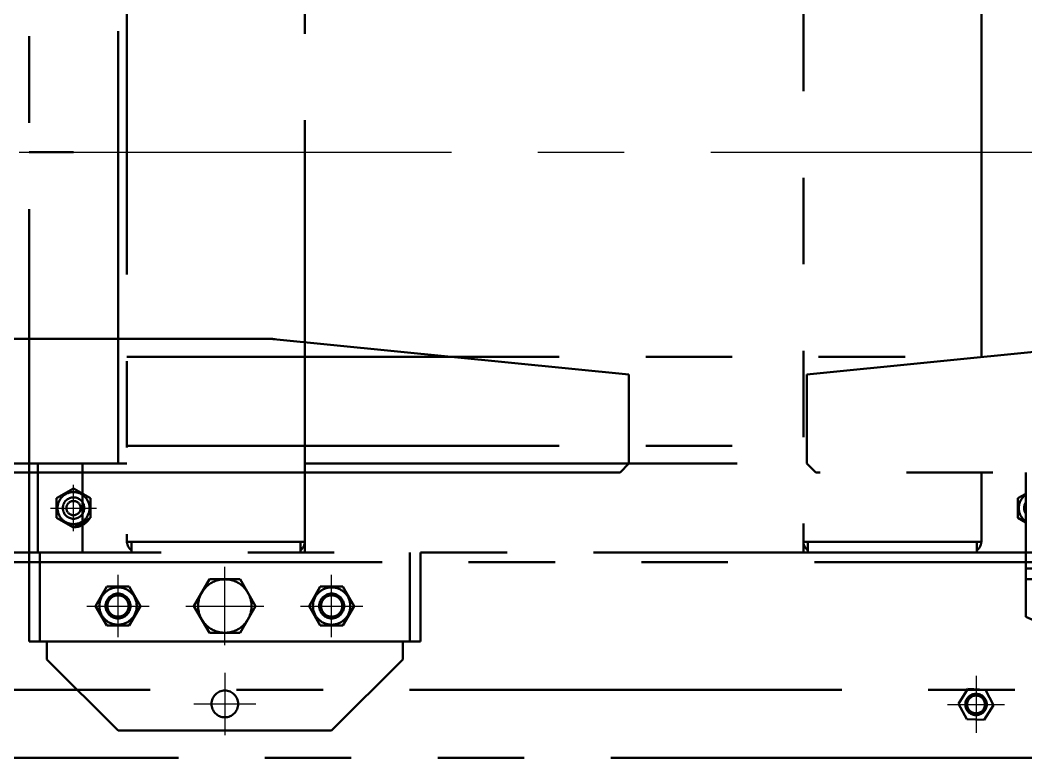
# Model space of a CAD drawing. Header units: millimetres. Extents: x -993 to 13147, y -7260 to 4342.
# Drawn here: x 4185 to 4750, y 2744 to 3158 of the extents above; entities that cross this region are included whole.
import ezdxf

# ---------------------------------------------------------------- set-up
doc = ezdxf.new("R2010")
doc.units = ezdxf.units.MM
doc.header["$LTSCALE"] = 7.6492569684046
for name, pattern in [('CENTER', [50.800000000000004, 31.75, -6.35, 6.35, -6.35]), ('DASHED', [19.049999999999997, 12.7, -6.35]), ('PHANTOM', [63.50000000000001, 31.75, -6.35, 6.35, -6.35, 6.35, -6.35])]:
    doc.linetypes.add(name, pattern=pattern)
for name, color, linetype in [('NoLayerName_001', 7, 'Continuous'), ('NoLayerName_002', 7, 'Continuous'), ('NoLayerName_003', 7, 'Continuous')]:
    doc.layers.add(name, color=color, linetype=linetype)

# ---------------------------------------------------------------- blocks, each defined once
blk = doc.blocks.new('JZB_0408')
at = {"layer": 'NoLayerName_001', "color": 7, "linetype": 'Continuous', "lineweight": 50}
for p, q in [((200.0000000000357, 75.00000000000205), (4367.000000000244, 75.00000000000205)), ((4367.000000000244, 75.00000000000003), (4367.000000000244, 74.8792156108725)), ((4368.207780032154, 74.87921561087245), (4367.000000000244, 74.87921561087245)), ((4367.31841179963, 74.9681524055353), (4367.30951812302, 74.87921561087242)), ((4567.000000000242, 55.00000000000068), (4367.318411799633, 74.96815240556042)), ((4567.000000000018, 4.999999999999588), (4567.000000000018, 55.00000000000105)), ((5.000000000054037, 7.389644451905042e-13), (4562.000000000017, 7.389644451905042e-13)), ((4562.000000000017, -1.023181539494544e-12), (4567.000000000018, 4.99999999999973))]:
    blk.add_line(p, q, dxfattribs=at)
blk = doc.blocks.new('JZB_0588')
at = {"layer": 'NoLayerName_001', "color": 3, "linetype": 'DASHED', "lineweight": 50}
blk.add_line((4260.00000000003, 59.99999999999909), (1.909938873723149e-11, 59.99999999999909), dxfattribs=at)
at = {"layer": 'NoLayerName_001', "color": 3, "linetype": 'PHANTOM', "lineweight": 50}
blk.add_line((4260.00000000003, 54.99999999999909), (4260.00000000003, 59.99999999999909), dxfattribs=at)
at = {"layer": 'NoLayerName_001', "color": 7, "linetype": 'Continuous', "lineweight": 50}
for p, q in [((4260.00000000003, 9.99999999999909), (4260.00000000003, 54.99999999999909)), ((4210.000000000004, 9.99999999999909), (4260.00000000003, 9.99999999999909))]:
    blk.add_line(p, q, dxfattribs=at)
blk = doc.blocks.new('JZB_0737')
at = {"layer": 'NoLayerName_001', "color": 3, "linetype": 'PHANTOM', "lineweight": 50}
for p, q in [((183.9064941410079, 98.16237640427244), (183.9064941410079, 858.1623764042579)), ((618.9064941406687, 650.1623764042715), (618.9064941406687, 148.1623764042861)), ((233.9064941408396, 198.1623764043143), (233.9064941408396, 547.1623764042715)), ((238.9064941406677, 547.1623764042715), (238.9064941406677, 154.1623764042515)), ((338.9064941407196, 148.1623764042843), (338.9064941407196, 547.1623764042715)), ((718.9064941406759, 257.9623732561186), (718.9064941406759, 488.3623795524327)), ((208.9064941408387, 373.1623764042697), (183.9064941408387, 373.1623764042706)), ((819.6987141090922, 268.0415920151436), (620.9064941409752, 248.1623764042696)), ((238.9064941406768, 258.1623764042843), (718.9064941406768, 258.1623764042843)), ((620.9064941408033, 248.1623764042524), (620.9064941408033, 198.1623764042688)), ((238.9064941406768, 208.1623764042843), (620.9064941408033, 208.1623764042843)), ((188.9064941408396, 198.1623764043143), (183.9064941408396, 198.1623764043143)), ((188.906494140746, 198.1623764042697), (188.906494140746, 148.1623764042697)), ((188.906494140746, 198.1623764042697), (238.9064941406668, 198.1623764042697)), ((338.9064941407196, 198.1623764042843), (618.9064941407232, 198.1623764042861)), ((620.9064941408033, 198.1623764042688), (625.9064941408033, 193.1623764042697)), ((2474.046185364294, 193.1623764042697), (625.9064941408033, 193.1623764042697)), ((718.9064941406659, 193.1623764042697), (718.9064941406659, 154.1623764042515)), ((743.9064941408287, 112.1623764042706), (743.9064941408287, 193.1623764042697)), ((199.4064941406787, 178.6472039615746), (208.9064941406787, 184.1320315188759)), ((208.9064941406787, 184.1320315188759), (218.4064941406787, 178.6472039615746)), ((739.4064941406787, 178.6472039615746), (743.9049731093019, 181.2444020050534)), ((199.4064941406787, 167.6775488469721), (199.4064941406787, 178.6472039615746)), ((218.4064941406787, 178.6472039615746), (218.4064941406787, 167.6775488469721)), ((739.4064941406787, 167.6775488469721), (739.4064941406787, 178.6472039615746)), ((208.9064941406787, 162.1927212896708), (199.4064941406787, 167.6775488469721)), ((218.4064941406787, 167.6775488469721), (208.9064941406787, 162.1927212896708)), ((743.9062410971683, 165.0796187303577), (739.4064941406787, 167.6775488469721)), ((238.906494140665, 154.1623764042515), (338.906494140665, 154.1623764042515)), ((241.4064941406696, 148.162376404257), (241.4064941406677, 154.162376404257)), ((336.4064941406705, 154.1623764042824), (336.4064941406723, 148.1623764042824)), ((618.906494140665, 154.1623764042515), (718.906494140665, 154.1623764042515)), ((621.4064941406677, 148.162376404257), (621.4064941406659, 154.162376404257)), ((716.4064941406687, 154.1623764042824), (716.4064941406705, 148.1623764042824)), ((188.9064941407469, 148.1623764042715), (183.9064941410516, 148.1623764042715)), ((743.9064941408287, 148.1623764042697), (188.906494140746, 148.1623764042661)), ((189.9064941410079, 98.16237640427244), (189.9064941410079, 148.1623764042633)), ((397.9064941410425, 98.16237640427244), (397.9064941410425, 148.1623764042633)), ((403.9064941410425, 98.16237640427244), (403.9064941410425, 148.1623764042633)), ((743.9064941408287, 148.1623764039259), (963.9064941408251, 148.1623764039259)), ((743.9064941408287, 139.1623764039259), (883.9064941408287, 139.1623764039259)), ((285.2462401031607, 133.1623764042715), (276.5859860653147, 118.1623764042719)), ((302.5667481788487, 133.1623764042715), (285.2462401031598, 133.1623764042715)), ((302.5667481788487, 133.1623764042715), (311.2270022166931, 118.1623764042715)), ((883.9064941408287, 133.1623764042715), (743.9064941408287, 133.1623764042715)), ((227.555641179918, 129.1623764042643), (221.2047882188317, 118.1623764042643)), ((240.2573471020905, 129.1623764042643), (227.555641179918, 129.1623764042643)), ((246.6082000631768, 118.1623764042643), (240.2573471020905, 129.1623764042643)), ((347.5556411799189, 129.1623764042715), (341.2047882188326, 118.1623764042715)), ((360.2573471020905, 129.1623764042715), (347.555641179918, 129.1623764042715)), ((366.6082000631768, 118.1623764042715), (360.2573471020905, 129.1623764042715)), ((221.2047882188326, 118.1623764042643), (227.5556411799189, 107.1623764042643)), ((240.2573471020905, 107.1623764042643), (246.6082000631768, 118.1623764042643)), ((276.5859860653154, 118.1623764042715), (285.2462401031598, 103.1623764042715)), ((311.2270022166931, 118.1623764042715), (302.5667481788485, 103.1623764042711)), ((341.2047882188326, 118.1623764042715), (347.5556411799189, 107.1623764042715)), ((360.2573471020905, 107.1623764042715), (366.6082000631768, 118.1623764042715)), ((743.9064941408287, 112.1623764042706), (783.9064941408469, 94.16237640427062)), ((227.555641179918, 107.1623764042643), (240.2573471020905, 107.1623764042643)), ((302.5667481788478, 103.1623764042715), (285.2462401031589, 103.1623764042715)), ((347.5556411799189, 107.1623764042715), (360.2573471020914, 107.1623764042715)), ((403.9064941410425, 98.16237640427244), (183.9064941410079, 98.16237640427244)), ((193.9064941408269, 88.16237640426607), (193.9064941408269, 98.16237640427153)), ((393.906494140826, 98.16237640427153), (393.906494140826, 88.16237640426607)), ((193.9064941408269, 88.16237640426607), (233.9064941408269, 48.16237640426607)), ((353.906494140826, 48.16237640426607), (393.906494140826, 88.16237640426607)), ((353.906494140826, 48.16237640426607), (233.9064941408269, 48.16237640426607))]:
    blk.add_line(p, q, dxfattribs=at)
at = {"layer": 'NoLayerName_001', "color": 4, "linetype": 'CENTER', "lineweight": 25}
for p, q in [((208.9064941406787, 160.1623764042733), (208.9064941406787, 186.1623764042733)), ((195.9064941406787, 173.1623764042733), (221.9064941406787, 173.1623764042733)), ((233.9064941410043, 100.6623764042643), (233.9064941410043, 135.6623764042643)), ((293.9064941410043, 96.16237640427153), (293.9064941410043, 140.1623764042715)), ((353.9064941410043, 100.6623764042715), (353.9064941410043, 135.6623764042715)), ((216.4064941410043, 118.1623764042643), (251.4064941410043, 118.1623764042643)), ((271.9064941410043, 118.1623764042715), (315.9064941410043, 118.1623764042715)), ((336.4064941410043, 118.1623764042715), (371.4064941410043, 118.1623764042715)), ((293.906494140826, 80.66237640426607), (293.906494140826, 45.66237640426613)), ((276.406494140826, 63.16237640426607), (311.4064941408259, 63.16237640426607))]:
    blk.add_line(p, q, dxfattribs=at)
at = {"layer": 'NoLayerName_001', "color": 4, "linetype": 'CENTER', "lineweight": 50}
blk.add_line((9.054205226816975, 71.01237640437466), (1118.758783054815, 71.01237640439307), dxfattribs=at)
at = {"layer": 'NoLayerName_001', "color": 3, "linetype": 'PHANTOM', "lineweight": 50}
for centre, radius in [((208.9064941406787, 173.1623764042733), 9), ((208.9064941406787, 173.1623764042733), 6), ((208.9064941406787, 173.1623764042733), 4), ((293.9064941410043, 118.1623764042715), 15), ((233.9064941410043, 118.1623764042643), 10.5), ((353.9064941410043, 118.1623764042715), 10.5), ((293.906494140826, 63.16237640426607), 7.499999999999972)]:
    blk.add_circle(centre, radius, dxfattribs=at)
for centre, radius, start, end in [((748.9064941406787, 173.1623764042733), 9, 123.7489885947478, 236.2510114052554), ((748.9064941406787, 173.1623764042733), 6, 146.4426902355036, 213.5573097644965), ((208.9064941406787, 173.1623764042733), 10.75, 274.0989504839469, 326.1156421198683), ((245.3064941406774, 154.5623764042703), 6.4, 183.5833216986402, 232.455674896086), ((332.5064941406781, 154.5623764042693), 6.4, 307.5443251037624, 356.4166783013678), ((625.3064941406783, 154.5623764042703), 6.4, 183.5833216986402, 232.4556748960567), ((712.5064941406781, 154.5623764042693), 6.4, 307.5443251037396, 356.4166783013678)]:
    blk.add_arc(centre, radius, start, end, dxfattribs=at)
at = {"layer": 'NoLayerName_002', "color": 3, "linetype": 'PHANTOM', "lineweight": 50}
for p, q in [((139.406494140876, 142.8623764045164), (2210.706494140732, 142.8623764045163)), ((2210.706494140731, 32.86237640498094), (139.406494140876, 32.86237640498098))]:
    blk.add_line(p, q, dxfattribs=at)
at = {"layer": 'NoLayerName_002', "color": 4, "linetype": 'CENTER', "lineweight": 25}
for p, q in [((715.9064941407305, 78.8623764047488), (715.9064941407305, 46.86237640474886)), ((699.9064941407305, 62.86237640474883), (731.9064941407305, 62.86237640474883))]:
    blk.add_line(p, q, dxfattribs=at)
at = {"layer": 'NoLayerName_002', "color": 3, "linetype": 'PHANTOM', "lineweight": 50}
blk.add_circle((715.9064941407305, 62.86237640474883), 5.999999999999972, dxfattribs=at)
at = {"layer": 'NoLayerName_003', "color": 3, "linetype": 'PHANTOM', "lineweight": 50}
for p, q in [((711.3562637361729, 71.55885480688175), (706.1000077187418, 63.27000048239643)), ((721.1627501581615, 71.15123072923507), (711.3562637361729, 71.55885480688175)), ((725.7129805627192, 62.45475232710123), (721.1627501581615, 71.15123072923507)), ((706.1000077187409, 63.27000048239643), (710.6502381232985, 54.57352208026259)), ((720.4567245452881, 54.1658980026159), (725.7129805627192, 62.45475232710123)), ((710.6502381232985, 54.57352208026259), (720.4567245452872, 54.1658980026159))]:
    blk.add_line(p, q, dxfattribs=at)
for centre, radius in [((233.906494141007, 118.1623764042715), 7), ((353.9064941410106, 118.1623764042715), 7), ((233.906494141007, 118.1623764042715), 5.999999999999998), ((353.9064941410106, 118.1623764042715), 5.999999999999998), ((715.9064941407305, 62.86237640474883), 5)]:
    blk.add_circle(centre, radius, dxfattribs=at)

msp = doc.modelspace()

# ---------------------------------------------------------------- linework, layer by layer
at = {"layer": 'NoLayerName_001', "color": 4, "linetype": 'CENTER', "lineweight": 25}
msp.add_line((-89.99999999985363, 3084.357910156245), (6547.914413000521, 3084.357910156245), dxfattribs=at)

# ---------------------------------------------------------------- block references
at = {"layer": 'NoLayerName_001'}
for name, p in [('JZB_0737', (4006.093505859375, 2711.195533752441)), ('JZB_0588', (-40, 2849.35791015625)), ('JZB_0408', (-40, 2904.35791015625))]:
    msp.add_blockref(name, p, dxfattribs=at)

doc.saveas('drawing.dxf')
